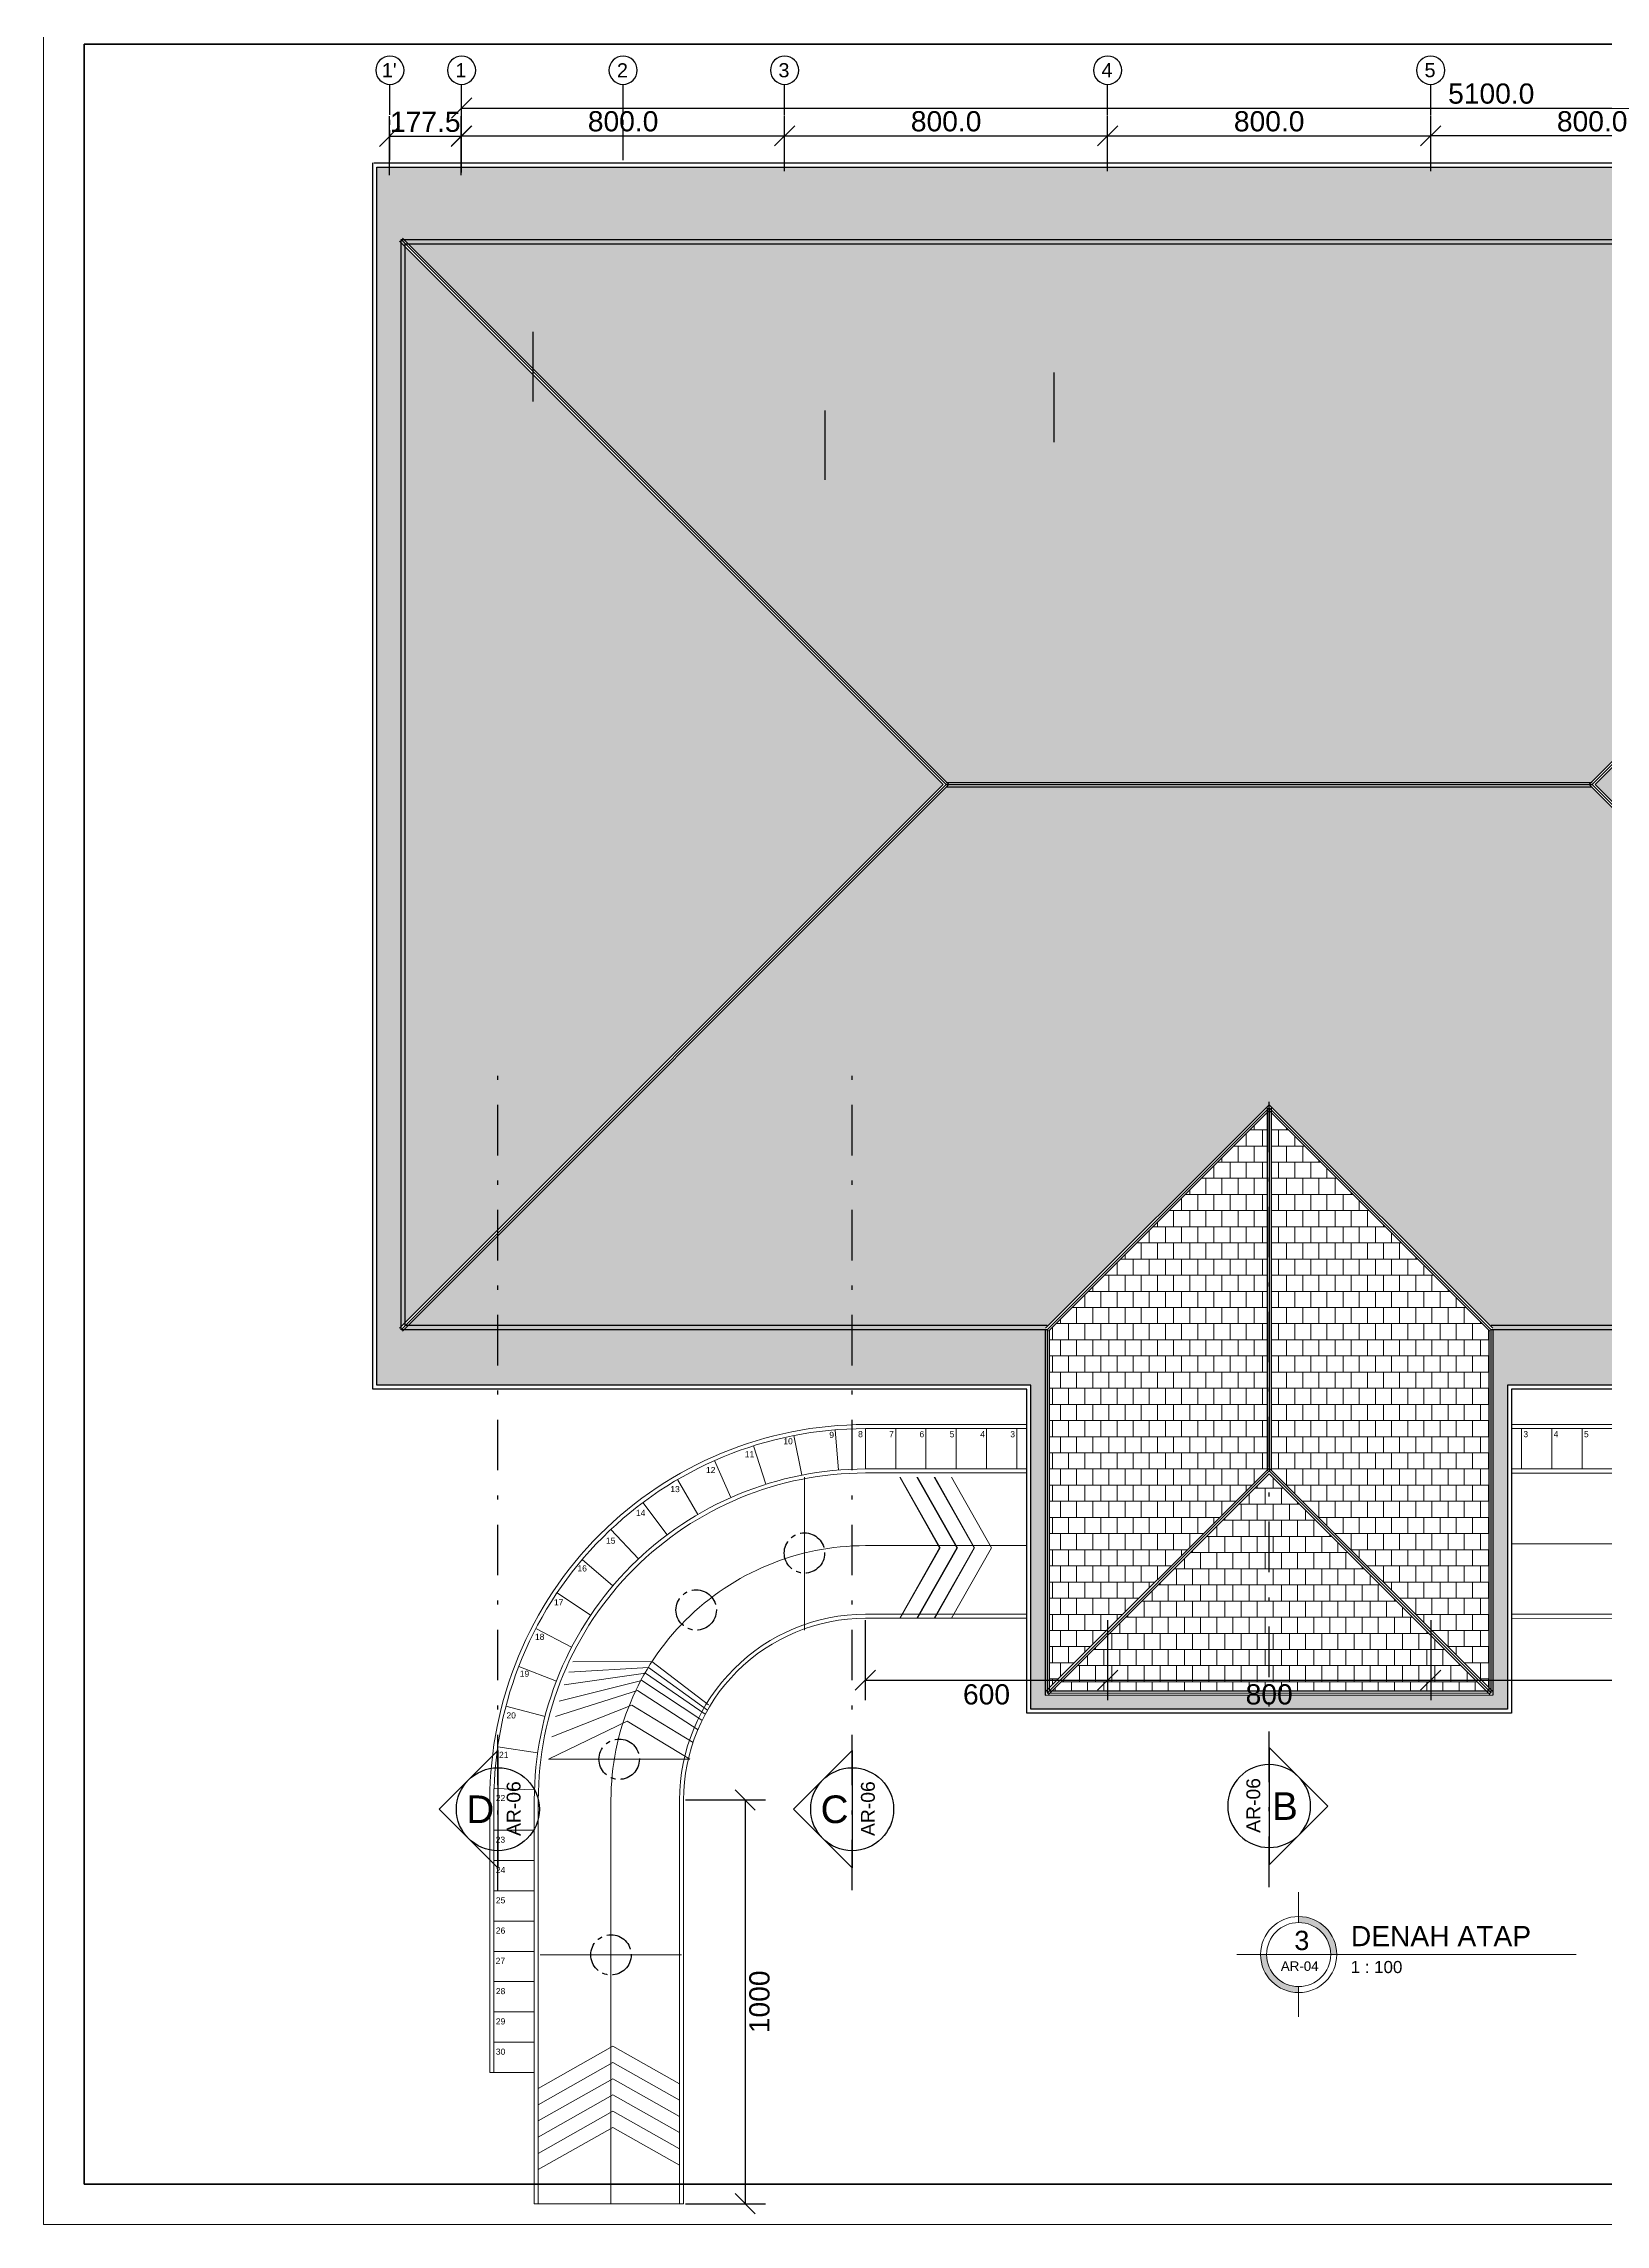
# Model space of a CAD drawing. Header units: inches. Extents: x 249 to 1192, y -18 to 440.
# Drawn here: x 753.2 to 791.9, y 115.5 to 169.5 of the extents above; entities that cross this region are included whole.
import ezdxf
from ezdxf.enums import TextEntityAlignment as Align

# ---------------------------------------------------------------- set-up
doc = ezdxf.new("R2010")
doc.units = ezdxf.units.IN
doc.header["$MEASUREMENT"] = 0
for name, pattern in [('CENTER2', [1.125, 0.75, -0.125, 0.125, -0.125]), ('DASHDOT', [1, 0.5, -0.25, 0, -0.25]), ('HIDDEN', [0.375, 0.25, -0.125])]:
    doc.linetypes.add(name, pattern=pattern)
for name, color, linetype, lineweight in [('ARSIR BETON', 8, 'Continuous', 0), ('ARSIR GENTING', 32, 'Continuous', 5), ('ARSIR WARNA', 66, 'Continuous', 0), ('DIMENSI', 85, 'Continuous', 20), ('DINDING', 6, 'Continuous', 0), ('GRS KOP', 1, 'Continuous', 40), ('KOP', 7, 'Continuous', 20), ('TEXT (KET. RUANG)', 7, 'Continuous', 5), ('TEXT (KETERANGAN)', 7, 'Continuous', 25)]:
    doc.layers.add(name, color=color, linetype=linetype, lineweight=lineweight)
for name, color, linetype in [('AS', 15, 'CENTER2'), ('ATAP', 123, 'Continuous'), ('KOLOM', 5, 'Continuous')]:
    doc.layers.add(name, color=color, linetype=linetype)
doc.styles.add('ARIAL', font='arial.ttf')
doc.styles.add('S', font='SIMPLEX', dxfattribs={"width": 1.1})
doc.styles.get("Standard").update_dxf_attribs({"font": 'arial.ttf'})
doc.dimstyles.new('UK. GDG PERTEMUAN', dxfattribs={"dimtxt": 0.5, "dimasz": 0.5, "dimexe": 0.5, "dimexo": 0.05, "dimgap": 0.1, "dimtad": 2, "dimdec": 0, "dimlfac": 100, "dimzin": 0, "dimdsep": 46, "dimtxsty": 'Standard', "dimblk": 'OBLIQUE', "dimcen": 0.09, "dimclrd": 8, "dimclre": 256, "dimclrt": 256, "dimadec": 0, "dimazin": 0, "dimtfac": 1, "dimtdec": 0, "dimtofl": 0, "dimtmove": 0, "dimatfit": 3, "dimldrblk": 'OBLIQUE', "dimfxl": 0, "dimtolj": 1, "dimtzin": 0, "dimarcsym": 0})

# ---------------------------------------------------------------- blocks, each defined once
blk = doc.blocks.new('KOP-ARS')
at = {"layer": 'GRS KOP'}
for p, q in [((83, 54), (1, 54)), ((1, 54), (1, 1)), ((1, 1), (83, 1))]:
    blk.add_line(p, q, dxfattribs=at)
at = {"layer": 'KOP'}
blk.add_lwpolyline([(0, 0), (84, 0), (84, 55), (0, 55)], close=True, dxfattribs=at)
for tag, height, p in [('SUKMA', 0.2, (78, 9.9)), ('1:100', 0.25, (81.3, 5.5)), ('1:100', 0.25, (81.3, 4.9)), ('1:100', 0.25, (81.3, 4.3)), ('AR-01', 0.35, (78.15, 2.7)), ('10', 0.35, (81.3, 2.7)), ('2012', 0.35, (81.3, 1.7))]:
    blk.add_attdef(tag, text='', height=height, dxfattribs=at).set_placement(p, align=Align.MIDDLE)
for p in [(73.7, 5.325), (73.7, 4.725), (73.7, 4.125)]:
    blk.add_attdef('-', p, '', height=0.35, dxfattribs=at)
blk = doc.blocks.new('+4375')
at = {"layer": 'TEXT (KET. RUANG)', "color": 1}
blk.add_lwpolyline([(875.846, 246.832), (877.335, 246.832), (877.335, 246.459), (875.846, 246.459)], close=True, dxfattribs=at)
at = {"layer": 'TEXT (KET. RUANG)'}
blk.add_text('+ 4.375', height=0.3015, dxfattribs=at).set_placement((875.858, 246.502))
blk = doc.blocks.new('lantai atap')
at = {"layer": 'ARSIR BETON'}
h = blk.add_hatch(dxfattribs=at)
h.set_pattern_fill('AR-CONC', color=256, scale=0.25, style=0)
h.set_pattern_definition([(50, (772.5499, 14.8783), (1.79315, -0.15688), [0.1875, -2.0625]), (355, (772.5499, 14.8783), (-0.34688, 1.88048), [0.15, -1.65]), (100.4514, (772.6993, 14.8652), (1.446273, 1.7236), [0.15935, -1.752855]), (46.184, (772.55, 15.3783), (2.6681, -0.4138), [0.28125, -3.09375]), (96.6356, (772.7722, 15.3438), (2.33666, 2.4353), [0.23903, -2.62928]), (351.184, (772.55, 15.3783), (2.33665, 2.4353), [0.225, -2.475]), (21, (772.7999, 15.2533), (1.492268, -1.006547), [0.1875, -2.0625]), (326, (772.7999, 15.2533), (0.60829, 1.812875), [0.15, -1.65]), (71.4514, (772.9243, 15.1694), (2.100557, 0.806326), [0.15935, -1.752855]), (37.5, (772.5499, 14.8783), (0.0303996, 0.8322346), [0, -1.63, 0, -1.675, 0, -1.65625]), (7.5, (772.5499, 14.8783), (0.657674, 0.986029), [0, -0.955, 0, -1.5925, 0, -0.63125]), (327.5, (771.9924, 14.8783), (1.334556, -0.056387), [0, -0.625, 0, -1.95, 0, -2.5875]), (317.5, (771.7424, 14.8783), (1.457965, 0.250262), [0, -0.8125, 0, -1.295, 0, -1.8375])])
h.paths.add_polyline_path([(782.95, 53.077), (772.55, 53.077), (772.55, 22.903), (788.751, 22.903), (788.751, 14.878), (793.654, 14.878), (800.551, 14.878), (800.551, 16.778), (800.551, 22.903), (816.749, 22.903), (816.724, 33.478), (819.475, 33.478), (819.475, 33.778), (819.475, 41.028), (822.325, 41.028), (822.325, 53.077), (816.15, 51.208), (816.05, 24.378), (800.121, 24.378), (800.2, 24.299), (800.2, 15.229), (789.101, 15.228), (789.101, 24.298), (789.181, 24.378), (773.321, 24.378), (773.185, 24.243), (773.115, 24.314), (773.25, 24.449), (773.25, 51.249), (773.321, 51.178), (819.475, 51.178), (819.475, 51.64), (819.475, 53.077)])
at = {"layer": 'ARSIR GENTING'}
h = blk.add_hatch(dxfattribs=at)
h.set_pattern_fill('AR-B88', color=256, scale=0.05, style=0)
h.set_pattern_definition([(0, (773.2499, 24.44902), (0, 0.4), []), (90, (773.2499, 24.44902), (-0.2, 0.4), [0.4, -0.4])])
h.paths.add_polyline_path([(773.25, 51.108), (773.25, 24.449), (786.579, 37.778)])
h.paths.add_polyline_path([(816.05, 50.103), (815.25, 50.103), (815.25, 50.308), (802.721, 37.778), (816.05, 24.449)])
h.paths.add_polyline_path([(816.05, 51.108), (815.35, 50.408), (815.35, 50.203), (816.05, 50.203)])
h.paths.add_polyline_path([(816.05, 50.203), (815.35, 50.203), (815.35, 50.408), (815.25, 50.308), (815.25, 50.103), (816.05, 50.103)])
h = blk.add_hatch(dxfattribs=at)
h.set_pattern_fill('AR-B88', color=256, scale=0.05, style=0)
h.set_pattern_definition([(0, (667.93623, 191.04852), (0, 0.4), []), (90, (667.93623, 191.04852), (-0.2, 0.4), [0.4, -0.4])])
h.paths.add_polyline_path([(802.629, 37.728), (786.67, 37.728), (773.321, 24.378), (789.181, 24.378), (794.65, 29.847), (800.121, 24.378), (815.979, 24.378)])
h.paths.add_polyline_path([(815.25, 50.449), (815.25, 51.178), (773.321, 51.178), (786.671, 37.828), (802.629, 37.828)])
h.paths.add_polyline_path([(815.35, 51.178), (815.25, 51.178), (815.25, 50.449), (815.35, 50.549)])
h.paths.add_polyline_path([(815.979, 51.178), (815.35, 51.178), (815.35, 50.549)])
h = blk.add_hatch(dxfattribs=at)
h.set_pattern_fill('AR-B88', color=256, scale=0.05, style=0)
h.set_pattern_definition([(0, (789.20067, 15.39902), (0, 0.4), []), (90, (789.20067, 15.39902), (-0.2, 0.4), [0.4, -0.4])])
h.paths.add_polyline_path([(794.6, 29.656), (789.201, 24.257), (789.201, 15.399), (794.6, 20.798)])
h.paths.add_polyline_path([(794.7, 20.798), (800.1, 15.4), (800.1, 24.258), (794.7, 29.656)])
h = blk.add_hatch(dxfattribs=at)
h.set_pattern_fill('AR-B88', color=256, scale=0.05, style=0)
h.set_pattern_definition([(0, (789.2714, 15.32832), (0, 0.4), []), (90, (789.2714, 15.32832), (-0.2, 0.4), [0.4, -0.4])])
h.paths.add_polyline_path([(789.271, 15.328), (800.029, 15.329), (794.65, 20.707)])
for points in [[(819.475, 53.077), (822.425, 53.077)], [(819.575, 53.177), (822.425, 53.177)], [(822.325, 40.928), (822.325, 53.177)], [(822.425, 40.928), (822.425, 53.177)], [(822.425, 41.028), (819.475, 41.028)], [(822.425, 40.928), (819.575, 40.928)]]:
    blk.add_lwpolyline(points)
at = {"linetype": 'HIDDEN'}
for points in [[(819.575, 35.028), (824.413, 35.028), (824.413, 40.528), (819.575, 40.528)], [(819.575, 35.691), (824.413, 40.528)], [(819.575, 35.278), (824.163, 35.278), (824.163, 40.278), (819.575, 40.278)], [(819.575, 39.865), (824.413, 35.028)]]:
    blk.add_lwpolyline(points, dxfattribs=at)
at = {"layer": 'AS'}
for centre in [(818.094, 21.485), (783.141, 18.745), (780.46, 17.333), (778.553, 13.638), (778.35, 8.792)]:
    blk.add_circle(centre, 0.5, dxfattribs=at)
at = {"layer": 'AS', "linetype": 'HIDDEN'}
blk.add_circle((813.25, 19.478), 0.5, dxfattribs=at)
at = {"layer": 'ATAP'}
for points in [[(819.575, 40.928), (819.575, 33.778), (819.575, 33.378), (816.824, 33.378), (816.849, 22.803), (800.651, 22.803), (800.651, 22.803), (800.651, 16.778), (800.651, 14.778), (793.654, 14.778), (788.651, 14.778), (788.651, 22.803), (772.45, 22.803), (772.45, 53.177)], [(772.475, 53.177), (783.05, 53.177), (806.132, 53.177), (815.35, 53.177), (819.575, 53.177)], [(819.475, 41.028), (819.475, 33.778), (819.475, 33.478), (816.724, 33.478), (816.749, 22.903), (800.551, 22.903), (800.551, 16.778), (800.551, 14.878), (793.654, 14.878), (788.751, 14.878), (788.751, 22.903), (772.55, 22.903), (772.55, 53.077), (783.05, 53.077), (806.132, 53.077), (815.35, 53.077), (819.475, 53.077)], [(773.115, 24.314), (786.579, 37.778), (773.115, 51.242)], [(789.152, 24.278), (773.15, 24.278), (773.15, 51.278), (816.15, 51.278), (816.15, 24.278), (800.15, 24.278)], [(773.15, 24.278), (786.65, 37.778), (773.15, 51.278)], [(773.185, 24.243), (786.721, 37.778), (773.186, 51.313)], [(789.152, 24.378), (773.25, 24.378), (773.25, 51.178), (816.05, 51.178), (816.05, 24.378), (800.15, 24.378)], [(816.115, 24.243), (802.579, 37.778), (816.114, 51.313)], [(816.15, 24.278), (802.65, 37.778), (816.149, 51.278)], [(816.185, 24.314), (802.721, 37.778), (816.185, 51.242)], [(786.65, 37.828), (802.65, 37.828)], [(786.65, 37.778), (802.65, 37.778)], [(786.65, 37.728), (802.65, 37.728)], [(789.115, 24.313), (794.65, 29.847), (800.186, 24.314)], [(789.151, 24.277), (794.65, 29.777), (800.15, 24.278)], [(794.6, 29.777), (794.6, 20.778)], [(794.65, 29.777), (794.65, 20.778)], [(794.7, 29.777), (794.7, 20.778)], [(789.186, 24.242), (794.65, 29.706), (800.115, 24.243)], [(789.101, 24.277), (789.101, 15.228), (800.2, 15.229), (800.2, 24.278)], [(789.151, 24.277), (789.151, 15.278), (800.15, 15.279), (800.15, 24.278)], [(789.201, 24.277), (789.201, 15.328), (800.1, 15.329), (800.1, 24.278)], [(789.115, 15.314), (794.65, 20.848), (800.186, 15.315)], [(789.151, 15.278), (794.65, 20.778), (800.15, 15.279)], [(789.186, 15.243), (794.65, 20.707), (800.115, 15.244)]]:
    blk.add_lwpolyline(points, dxfattribs=at)
at = {"layer": 'DINDING'}
for p, q in [((825.575, 41.428), (825.575, 34.128)), ((825.725, 41.428), (825.725, 34.128))]:
    blk.add_line(p, q, dxfattribs=at)
for points in [[(822.425, 42.203), (825.3, 42.203), (825.3, 41.853)], [(825.3, 41.853), (822.425, 41.853)], [(825.3, 41.703), (822.425, 41.703)], [(825.725, 34.128), (826.5, 34.128), (826.5, 41.428), (825.725, 41.428)], [(825.3, 33.853), (819.575, 33.853)], [(825.3, 33.728), (825.3, 33.378), (819.575, 33.378), (819.575, 33.703)], [(825.3, 33.703), (819.575, 33.703)], [(818.414, 28.325), (822.014, 28.325)], [(822.014, 27.336), (820.264, 28.325), (818.514, 27.336)], [(822.014, 26.934), (820.264, 27.923), (818.514, 26.934)], [(822.014, 26.531), (820.264, 27.52), (818.514, 26.531)], [(822.014, 26.129), (820.264, 27.118), (818.514, 26.129)], [(818.414, 25.325), (822.014, 25.325)], [(815.439, 22.175), (815.875, 21.275)], [(815.963, 22.487), (816.549, 21.677)], [(782.881, 21.657), (783.073, 20.675)], [(783.903, 21.798), (783.984, 20.801)], [(784.65, 21.928), (788.651, 21.928)], [(784.65, 21.828), (788.651, 21.828)], [(784.651, 21.828), (785.401, 21.828), (785.401, 20.827), (784.651, 20.827), (784.651, 21.828)], [(786.151, 21.828), (785.401, 21.828), (785.401, 20.827), (786.151, 20.827), (786.151, 21.828)], [(786.151, 21.828), (786.901, 21.828), (786.901, 20.827), (786.151, 20.827), (786.151, 21.828)], [(787.651, 21.828), (786.901, 21.828), (786.901, 20.827), (787.651, 20.827), (787.651, 21.828)], [(787.651, 21.828), (788.401, 21.828), (788.401, 20.827), (787.651, 20.827), (787.651, 21.828)], [(788.651, 21.828), (788.401, 21.828), (788.401, 20.827), (788.651, 20.827)], [(814.04, 21.928), (800.651, 21.928)], [(800.651, 21.828), (800.9, 21.828), (800.9, 20.827), (800.651, 20.827)], [(814.04, 21.828), (800.651, 21.828)], [(801.65, 21.828), (800.9, 21.828), (800.9, 20.827), (801.65, 20.827), (801.65, 21.828)], [(801.65, 21.828), (802.4, 21.828), (802.4, 20.827), (801.65, 20.827), (801.65, 21.828)], [(803.15, 21.828), (802.4, 21.828), (802.4, 20.827), (803.15, 20.827), (803.15, 21.828)], [(803.15, 21.828), (803.9, 21.828), (803.9, 20.827), (803.15, 20.827), (803.15, 21.828)], [(804.65, 21.828), (803.9, 21.828), (803.9, 20.827), (804.65, 20.827), (804.65, 21.828)], [(804.65, 21.828), (805.4, 21.828), (805.4, 20.827), (804.65, 20.827), (804.65, 21.828)], [(806.15, 21.828), (805.4, 21.828), (805.4, 20.827), (806.15, 20.827), (806.15, 21.828)], [(806.15, 21.828), (806.9, 21.828), (806.9, 20.827), (806.15, 20.827), (806.15, 21.828)], [(807.65, 21.828), (806.9, 21.828), (806.9, 20.827), (807.65, 20.827), (807.65, 21.828)], [(807.65, 21.828), (808.4, 21.828), (808.4, 20.827), (807.65, 20.827), (807.65, 21.828)], [(809.15, 21.828), (808.4, 21.828), (808.4, 20.827), (809.15, 20.827), (809.15, 21.828)], [(809.15, 21.828), (809.9, 21.828), (809.9, 20.827), (809.15, 20.827), (809.15, 21.828)], [(810.65, 21.828), (809.9, 21.828), (809.9, 20.827), (810.65, 20.827), (810.65, 21.828)], [(810.65, 21.828), (811.4, 21.828), (811.4, 20.827), (810.65, 20.827), (810.65, 21.828)], [(812.15, 21.828), (811.4, 21.828), (811.4, 20.827), (812.15, 20.827), (812.15, 21.828)], [(812.15, 21.828), (812.9, 21.828), (812.9, 20.827), (812.15, 20.827), (812.15, 21.828)], [(813.65, 21.828), (812.9, 21.828), (812.9, 20.827), (813.65, 20.827), (813.65, 21.828)], [(814.27, 21.843), (814.372, 20.848)], [(814.869, 21.958), (815.142, 20.996)], [(781.881, 21.402), (782.182, 20.448)], [(779.998, 20.566), (780.504, 19.703)], [(780.916, 21.037), (781.322, 20.123)], [(783.141, 16.833), (783.141, 20.628)], [(785.5, 17.128), (786.489, 18.878), (785.5, 20.628)], [(785.51, 17.128), (786.499, 18.878), (785.51, 20.628)], [(785.928, 17.128), (786.917, 18.878), (785.928, 20.628)], [(785.938, 17.128), (786.928, 18.878), (785.938, 20.628)], [(786.357, 17.128), (787.346, 18.878), (786.357, 20.628)], [(786.367, 17.128), (787.356, 18.878), (786.367, 20.628)], [(786.785, 17.128), (787.774, 18.878), (786.785, 20.628)], [(814.04, 20.827), (800.651, 20.827)], [(814.04, 20.727), (800.651, 20.727)], [(811.039, 17.227), (812.028, 18.977), (811.039, 20.727)], [(811.441, 17.227), (812.431, 18.977), (811.441, 20.727)], [(811.844, 17.227), (812.833, 18.977), (811.844, 20.727)], [(812.246, 17.227), (813.235, 18.977), (812.246, 20.727)], [(812.648, 17.227), (813.637, 18.977), (812.648, 20.727)], [(813.05, 17.227), (814.04, 18.977), (813.05, 20.727)], [(814.042, 20.727), (814.04, 17.227)], [(779.139, 19.995), (779.738, 19.195)], [(778.349, 19.332), (779.034, 18.603)], [(784.65, 18.928), (788.651, 18.928)], [(814.04, 18.977), (800.651, 18.977)], [(777.638, 18.584), (778.4, 17.937)], [(777.015, 17.762), (777.845, 17.204)], [(776.488, 16.875), (777.375, 16.413)], [(784.65, 17.228), (788.651, 17.228)], [(784.65, 17.128), (788.651, 17.128)], [(814.04, 17.227), (800.651, 17.227)], [(814.04, 17.127), (800.651, 17.128)], [(776.064, 15.934), (776.997, 15.575)], [(780.681, 14.75), (779.206, 15.772), (777.19, 15.481)], [(780.739, 14.855), (779.281, 15.914), (777.303, 15.797)], [(780.768, 14.984), (779.362, 16.055), (777.403, 16.048)], [(780.509, 14.369), (779.006, 15.344), (776.978, 14.697)], [(780.596, 14.609), (779.113, 15.585), (777.068, 15.073)], [(775.748, 14.952), (776.716, 14.7)], [(780.382, 14.056), (778.867, 14.977), (776.887, 14.189)], [(780.303, 13.639), (778.747, 14.578), (776.803, 13.639)], [(775.544, 13.941), (776.533, 13.798)], [(780.303, 13.639), (776.803, 13.636)], [(775.454, 12.913), (776.454, 12.882)], [(775.45, 11.879), (776.45, 11.879)], [(775.45, 11.129), (776.45, 11.129)], [(775.45, 10.379), (776.45, 10.379)], [(775.45, 9.629), (776.45, 9.629)], [(775.45, 8.879), (776.45, 8.879)], [(780.1, 8.793), (776.6, 8.79)], [(775.45, 8.129), (776.45, 8.129)], [(775.45, 7.379), (776.45, 7.379)], [(775.45, 6.629), (776.45, 6.629)], [(780.05, 5.596), (778.4, 6.529), (776.55, 5.483)], [(780.05, 5.194), (778.4, 6.126), (776.55, 5.081)], [(775.35, 5.879), (776.45, 5.879)], [(780.05, 4.792), (778.4, 5.724), (776.55, 4.679)], [(780.05, 4.389), (778.4, 5.322), (776.55, 4.276)], [(780.05, 3.987), (778.4, 4.92), (776.55, 3.874)], [(780.05, 3.585), (778.4, 4.517), (776.55, 3.472)], [(780.15, 2.628), (776.45, 2.628)]]:
    blk.add_lwpolyline(points, dxfattribs=at)
for points in [[(814.04, 20.827, 0.406069), (818.414, 25.325), (818.414, 33.353)], [(814.04, 18.977, 0.398259), (820.264, 25.325), (820.264, 33.353)], [(814.042, 20.727, 0.406069), (818.514, 25.325), (818.514, 33.353)], [(814.14, 17.228, 0.406069), (822.014, 25.325), (822.014, 33.353)], [(814.143, 17.128, 0.406069), (822.114, 25.325), (822.114, 33.353)], [(814.009, 21.932, 0.178227), (816.186, 22.803, 0.178227)], [(814.012, 21.826, 0.186739), (816.341, 22.803, 0.186739)], [(784.65, 21.928, 0.414214), (775.35, 12.628), (775.35, 5.879)], [(784.65, 21.828, 0.414214), (775.45, 12.628), (775.45, 5.879)], [(776.45, 2.628), (776.45, 12.628, -0.414214), (784.65, 20.828), (788.651, 20.828)], [(776.55, 2.628), (776.55, 12.628, -0.414214), (784.65, 20.728), (788.651, 20.728)], [(784.65, 18.928, 0.414214), (778.35, 12.628), (778.35, 2.628)], [(784.65, 17.228, 0.414214), (780.05, 12.628), (780.05, 2.628)], [(784.65, 17.128), (784.65, 17.128, 0.414214), (780.15, 12.628), (780.15, 2.628)]]:
    blk.add_lwpolyline(points, format="xyb", dxfattribs=at)
at = {"layer": 'KOLOM'}
for points in [[(825.3, 42.128), (826, 42.128), (826, 41.428), (825.3, 41.428)], [(825.3, 34.128), (826, 34.128), (826, 33.428), (825.3, 33.428)]]:
    blk.add_lwpolyline(points, close=True, dxfattribs=at)
at = {"layer": 'DIMENSI'}
blk.add_blockref('+4375', (-55.261, -208.981), dxfattribs=at)
at = {"layer": 'TEXT (KET. RUANG)'}
blk.add_text('TERAS', height=0.3015, rotation=360, dxfattribs=at).set_placement((820.612, 37.983))
for s, height, p in [('9', 0.151, (783.757, 21.596)), ('8', 0.151, (784.47, 21.614)), ('7', 0.151, (785.238, 21.614)), ('6', 0.151, (785.99, 21.614)), ('5', 0.151, (786.738, 21.614)), ('4', 0.151, (787.495, 21.614)), ('3', 0.151, (788.239, 21.614)), ('3', 0.151, (800.946, 21.614)), ('4', 0.151, (801.696, 21.614)), ('5', 0.151, (802.446, 21.614)), ('6', 0.151, (803.196, 21.614)), ('7', 0.151, (803.946, 21.614)), ('8', 0.151, (804.696, 21.614)), ('9', 0.151, (805.446, 21.614)), ('10', 0.1507, (806.196, 21.614)), ('11', 0.1507, (806.946, 21.614)), ('12', 0.1507, (807.696, 21.614)), ('13', 0.1507, (808.446, 21.614)), ('14', 0.1507, (809.196, 21.614)), ('15', 0.1507, (809.946, 21.614)), ('16', 0.1507, (810.696, 21.614)), ('17', 0.1507, (811.446, 21.614)), ('18', 0.1507, (812.196, 21.614)), ('19', 0.1507, (812.946, 21.614)), ('20', 0.1507, (813.696, 21.614)), ('21', 0.1507, (814.316, 21.629)), ('11', 0.1507, (781.664, 21.118)), ('10', 0.1507, (782.619, 21.44)), ('12', 0.1507, (780.702, 20.727)), ('13', 0.1507, (779.819, 20.254)), ('14', 0.1507, (778.968, 19.665)), ('15', 0.1507, (778.225, 18.977)), ('16', 0.1507, (777.52, 18.289)), ('17', 0.1507, (776.938, 17.451)), ('18', 0.1507, (776.467, 16.594)), ('19', 0.1507, (776.091, 15.68)), ('20', 0.1507, (775.761, 14.648)), ('21', 0.1507, (775.577, 13.671)), ('22', 0.1507, (775.499, 12.603)), ('23', 0.1507, (775.495, 11.569)), ('24', 0.1507, (775.499, 10.819)), ('25', 0.1507, (775.499, 10.069)), ('26', 0.1507, (775.499, 9.319)), ('27', 0.1507, (775.495, 8.569)), ('28', 0.1507, (775.499, 7.819)), ('29', 0.1507, (775.499, 7.069)), ('30', 0.1507, (775.499, 6.319))]:
    blk.add_text(s, height=height, dxfattribs=at).set_placement(p)
blk = doc.blocks.new('Npa')
for p, q in [((-0.849, 0), (0, 0.849)), ((0.849, 0), (0, 0.849)), ((0.849, 0), (-0.849, 0))]:
    blk.add_line(p, q)
blk.add_circle((0, 0), 0.6)
at = {"style": 'S', "width": 0.75, "flags": 4}
for tag, height, p in [('NO', 0.3, (0.005, 0.113)), ('NOLBR', 0.2, (0.005, -0.334))]:
    blk.add_attdef(tag, text='', height=height, dxfattribs=at).set_placement(p, align=Align.CENTER)
blk = doc.blocks.new('_Oblique')
at = {"color": 0, "linetype": 'ByBlock', "lineweight": -2}
blk.add_line((-0.5, -0.5), (0.5, 0.5), dxfattribs=at)
blk = doc.blocks.new('*D926')
at = {"layer": 'DEFPOINTS', "color": 0}
for p in [(779.569, 167.223), (771.569, 166.3), (779.569, 166.3)]:
    blk.add_point(p, dxfattribs=at)
at = {"layer": 'DIMENSI', "lineweight": -2}
for p, q in [((771.569, 166.35), (771.569, 167.723)), ((779.569, 166.35), (779.569, 167.723))]:
    blk.add_line(p, q, dxfattribs=at)
at = {"layer": 'DIMENSI', "color": 8, "lineweight": -2}
blk.add_line((771.569, 167.223), (779.569, 167.223), dxfattribs=at)
at = {"layer": 'DIMENSI', "color": 8, "lineweight": -2, "xscale": 0.5, "yscale": 0.5, "zscale": 0.5, "rotation": 180}
blk.add_blockref('_Oblique', (771.569, 167.223), dxfattribs=at)
at = {"layer": 'DIMENSI', "color": 8, "lineweight": -2, "xscale": 0.5, "yscale": 0.5, "zscale": 0.5}
blk.add_blockref('_Oblique', (779.569, 167.223), dxfattribs=at)
at = {"layer": 'DIMENSI', "insert": (775.569, 167.579), "char_height": 0.5, "attachment_point": 5}
blk.add_mtext('\\A1;800.0', dxfattribs=at)
blk = doc.blocks.new('*D927')
at = {"layer": 'DEFPOINTS', "color": 0}
for p in [(787.569, 167.223), (779.569, 166.3), (787.569, 166.3)]:
    blk.add_point(p, dxfattribs=at)
at = {"layer": 'DIMENSI', "lineweight": -2}
for p, q in [((779.569, 166.35), (779.569, 167.723)), ((787.569, 166.35), (787.569, 167.723))]:
    blk.add_line(p, q, dxfattribs=at)
at = {"layer": 'DIMENSI', "color": 8, "lineweight": -2}
blk.add_line((779.569, 167.223), (787.569, 167.223), dxfattribs=at)
at = {"layer": 'DIMENSI', "color": 8, "lineweight": -2, "xscale": 0.5, "yscale": 0.5, "zscale": 0.5, "rotation": 180}
blk.add_blockref('_Oblique', (779.569, 167.223), dxfattribs=at)
at = {"layer": 'DIMENSI', "color": 8, "lineweight": -2, "xscale": 0.5, "yscale": 0.5, "zscale": 0.5}
blk.add_blockref('_Oblique', (787.569, 167.223), dxfattribs=at)
at = {"layer": 'DIMENSI', "insert": (783.569, 167.579), "char_height": 0.5, "attachment_point": 5}
blk.add_mtext('\\A1;800.0', dxfattribs=at)
blk = doc.blocks.new('*D929')
at = {"layer": 'DEFPOINTS', "color": 0}
for p in [(787.569, 167.223), (787.569, 166.3), (795.569, 166.3)]:
    blk.add_point(p, dxfattribs=at)
at = {"layer": 'DIMENSI', "lineweight": -2}
for p, q in [((787.569, 166.35), (787.569, 167.723)), ((795.569, 166.35), (795.569, 167.723))]:
    blk.add_line(p, q, dxfattribs=at)
at = {"layer": 'DIMENSI', "color": 8, "lineweight": -2}
blk.add_line((795.569, 167.223), (787.569, 167.223), dxfattribs=at)
at = {"layer": 'DIMENSI', "color": 8, "lineweight": -2, "xscale": 0.5, "yscale": 0.5, "zscale": 0.5, "rotation": 180}
blk.add_blockref('_Oblique', (787.569, 167.223), dxfattribs=at)
at = {"layer": 'DIMENSI', "color": 8, "lineweight": -2, "xscale": 0.5, "yscale": 0.5, "zscale": 0.5}
blk.add_blockref('_Oblique', (795.569, 167.223), dxfattribs=at)
at = {"layer": 'DIMENSI', "insert": (791.569, 167.579), "char_height": 0.5, "attachment_point": 5}
blk.add_mtext('\\A1;800.0', dxfattribs=at)
blk = doc.blocks.new('NAV')
blk.add_circle((0, -0.4), 0.35)
at = {"style": 'S', "width": 0.75, "flags": 4}
blk.add_attdef('AV', text='', height=0.3, dxfattribs=at).set_placement((0, -0.4), align=Align.MIDDLE)
blk = doc.blocks.new('*D932')
at = {"layer": 'DEFPOINTS', "color": 0}
for p in [(763.557, 167.211), (761.782, 166.199), (763.557, 166.199)]:
    blk.add_point(p, dxfattribs=at)
at = {"layer": 'DIMENSI', "lineweight": -2}
for p, q in [((761.782, 166.249), (761.782, 167.711)), ((763.557, 166.249), (763.557, 167.711))]:
    blk.add_line(p, q, dxfattribs=at)
at = {"layer": 'DIMENSI', "color": 8, "lineweight": -2}
blk.add_line((761.782, 167.211), (763.557, 167.211), dxfattribs=at)
at = {"layer": 'DIMENSI', "color": 8, "lineweight": -2, "xscale": 0.5, "yscale": 0.5, "zscale": 0.5, "rotation": 180}
blk.add_blockref('_Oblique', (761.782, 167.211), dxfattribs=at)
at = {"layer": 'DIMENSI', "color": 8, "lineweight": -2, "xscale": 0.5, "yscale": 0.5, "zscale": 0.5}
blk.add_blockref('_Oblique', (763.557, 167.211), dxfattribs=at)
at = {"layer": 'DIMENSI', "insert": (762.669, 167.567), "char_height": 0.5, "attachment_point": 5}
blk.add_mtext('\\A1;177.5', dxfattribs=at)
blk = doc.blocks.new('*D933')
at = {"layer": 'DEFPOINTS', "color": 0}
for p in [(814.569, 167.91), (763.569, 166.261), (814.569, 166.214)]:
    blk.add_point(p, dxfattribs=at)
at = {"layer": 'DIMENSI', "lineweight": -2}
for p, q in [((763.569, 166.311), (763.569, 168.41)), ((814.569, 166.264), (814.569, 168.41))]:
    blk.add_line(p, q, dxfattribs=at)
at = {"layer": 'DIMENSI', "color": 8, "lineweight": -2}
blk.add_line((763.569, 167.91), (814.569, 167.91), dxfattribs=at)
at = {"layer": 'DIMENSI', "color": 8, "lineweight": -2, "xscale": 0.5, "yscale": 0.5, "zscale": 0.5, "rotation": 180}
blk.add_blockref('_Oblique', (763.569, 167.91), dxfattribs=at)
at = {"layer": 'DIMENSI', "color": 8, "lineweight": -2, "xscale": 0.5, "yscale": 0.5, "zscale": 0.5}
blk.add_blockref('_Oblique', (814.569, 167.91), dxfattribs=at)
at = {"layer": 'DIMENSI', "insert": (789.069, 168.265), "char_height": 0.5, "attachment_point": 5}
blk.add_mtext('\\A1;5100.0', dxfattribs=at)
blk = doc.blocks.new('*D937')
at = {"layer": 'DEFPOINTS', "color": 0}
for p in [(787.569, 130.501), (802.169, 130.501), (802.169, 128.97)]:
    blk.add_point(p, dxfattribs=at)
at = {"layer": 'DIMENSI', "lineweight": -2}
for p, q in [((787.569, 130.451), (787.569, 128.47)), ((802.169, 130.451), (802.169, 128.47))]:
    blk.add_line(p, q, dxfattribs=at)
at = {"layer": 'DIMENSI', "color": 8, "lineweight": -2}
blk.add_line((787.569, 128.97), (802.169, 128.97), dxfattribs=at)
at = {"layer": 'DIMENSI', "color": 8, "lineweight": -2, "xscale": 0.5, "yscale": 0.5, "zscale": 0.5, "rotation": 180}
blk.add_blockref('_Oblique', (787.569, 128.97), dxfattribs=at)
at = {"layer": 'DIMENSI', "color": 8, "lineweight": -2, "xscale": 0.5, "yscale": 0.5, "zscale": 0.5}
blk.add_blockref('_Oblique', (802.169, 128.97), dxfattribs=at)
at = {"layer": 'DIMENSI', "insert": (794.869, 128.614), "char_height": 0.5, "attachment_point": 5}
blk.add_mtext('\\A1;1460', dxfattribs=at)
blk = doc.blocks.new('*D939')
at = {"layer": 'DEFPOINTS', "color": 0}
for p in [(773.568, 130.501), (779.569, 130.501), (779.569, 128.97)]:
    blk.add_point(p, dxfattribs=at)
at = {"layer": 'DIMENSI', "lineweight": -2}
for p, q in [((773.568, 130.451), (773.568, 128.47)), ((779.569, 130.451), (779.569, 128.47))]:
    blk.add_line(p, q, dxfattribs=at)
at = {"layer": 'DIMENSI', "color": 8, "lineweight": -2}
blk.add_line((773.568, 128.97), (779.569, 128.97), dxfattribs=at)
at = {"layer": 'DIMENSI', "color": 8, "lineweight": -2, "xscale": 0.5, "yscale": 0.5, "zscale": 0.5, "rotation": 180}
blk.add_blockref('_Oblique', (773.568, 128.97), dxfattribs=at)
at = {"layer": 'DIMENSI', "color": 8, "lineweight": -2, "xscale": 0.5, "yscale": 0.5, "zscale": 0.5}
blk.add_blockref('_Oblique', (779.569, 128.97), dxfattribs=at)
at = {"layer": 'DIMENSI', "insert": (776.569, 128.614), "char_height": 0.5, "attachment_point": 5}
blk.add_mtext('\\A1;600', dxfattribs=at)
blk = doc.blocks.new('*D941')
at = {"layer": 'DEFPOINTS', "color": 0}
for p in [(769.068, 126.001), (769.068, 116.001), (770.592, 116.001)]:
    blk.add_point(p, dxfattribs=at)
at = {"layer": 'DIMENSI', "lineweight": -2}
for p, q in [((769.118, 126.001), (771.092, 126.001)), ((769.118, 116.001), (771.092, 116.001))]:
    blk.add_line(p, q, dxfattribs=at)
at = {"layer": 'DIMENSI', "color": 8, "lineweight": -2}
blk.add_line((770.592, 126.001), (770.592, 116.001), dxfattribs=at)
at = {"layer": 'DIMENSI', "color": 8, "lineweight": -2, "xscale": 0.5, "yscale": 0.5, "zscale": 0.5}
for p, rotation in [((770.592, 126.001), 90), ((770.592, 116.001), 270)]:
    blk.add_blockref('_Oblique', p, dxfattribs=dict(at, rotation=rotation))
at = {"layer": 'DIMENSI', "insert": (770.948, 121.001), "char_height": 0.5, "attachment_point": 5, "rotation": 90}
blk.add_mtext('\\A1;1000', dxfattribs=at)
blk = doc.blocks.new('*D942')
at = {"layer": 'DEFPOINTS', "color": 0}
for p in [(779.569, 129.801), (787.569, 129.801), (787.569, 128.97)]:
    blk.add_point(p, dxfattribs=at)
at = {"layer": 'DIMENSI', "lineweight": -2}
for p, q in [((779.569, 129.751), (779.569, 128.47)), ((787.569, 129.751), (787.569, 128.47))]:
    blk.add_line(p, q, dxfattribs=at)
at = {"layer": 'DIMENSI', "color": 8, "lineweight": -2}
blk.add_line((779.569, 128.97), (787.569, 128.97), dxfattribs=at)
at = {"layer": 'DIMENSI', "color": 8, "lineweight": -2, "xscale": 0.5, "yscale": 0.5, "zscale": 0.5, "rotation": 180}
blk.add_blockref('_Oblique', (779.569, 128.97), dxfattribs=at)
at = {"layer": 'DIMENSI', "color": 8, "lineweight": -2, "xscale": 0.5, "yscale": 0.5, "zscale": 0.5}
blk.add_blockref('_Oblique', (787.569, 128.97), dxfattribs=at)
at = {"layer": 'DIMENSI', "insert": (783.569, 128.614), "char_height": 0.5, "attachment_point": 5}
blk.add_mtext('\\A1;800', dxfattribs=at)
blk = doc.blocks.new('JUDUL GAMBAR')
at = {"layer": 'DIMENSI'}
h = blk.add_hatch(color=256, dxfattribs=at)
h.paths.add_polyline_path([(-32.945, 252.895), (-32.945, 253.045, -0.414214), (-33.739, 253.838), (-33.889, 253.838, 0.414214)])
h.paths.add_polyline_path([(-32.945, 254.781), (-32.945, 254.631, -0.414214), (-32.152, 253.838), (-32.002, 253.838, 0.414214)])
for points in [[(-32.945, 255.382), (-32.945, 254.631)], [(-34.474, 253.838), (-26.071, 253.838)], [(-32.945, 253.045), (-32.945, 252.294)]]:
    blk.add_lwpolyline(points, dxfattribs=at)
for radius in [0.943, 0.793]:
    blk.add_circle((-32.945, 253.838), radius, dxfattribs=at)
at = {"layer": 'DIMENSI', "style": 'ARIAL'}
for tag, height, p in [('NO', 0.478, (-32.866, 254.188)), ('AR', 0.236, (-32.919, 253.551))]:
    blk.add_attdef(tag, text='', height=height, dxfattribs=at).set_placement(p, align=Align.MIDDLE_CENTER)
for tag, height, p in [('JUDUL', 0.5, (-31.652, 253.895)), ('SKALA', 0.3, (-31.658, 253.289))]:
    blk.add_attdef(tag, text='', height=height, dxfattribs=at).set_placement(p, align=Align.BOTTOM_LEFT)
blk = doc.blocks.new('*D920')
at = {"layer": 'DEFPOINTS', "color": 0}
for p in [(771.569, 167.223), (763.569, 166.3), (771.569, 166.3)]:
    blk.add_point(p, dxfattribs=at)
at = {"layer": 'DIMENSI', "lineweight": -2}
for p, q in [((763.569, 166.35), (763.569, 167.723)), ((771.569, 166.35), (771.569, 167.723))]:
    blk.add_line(p, q, dxfattribs=at)
at = {"layer": 'DIMENSI', "color": 8, "lineweight": -2}
blk.add_line((763.569, 167.223), (771.569, 167.223), dxfattribs=at)
at = {"layer": 'DIMENSI', "color": 8, "lineweight": -2, "xscale": 0.5, "yscale": 0.5, "zscale": 0.5, "rotation": 180}
blk.add_blockref('_Oblique', (763.569, 167.223), dxfattribs=at)
at = {"layer": 'DIMENSI', "color": 8, "lineweight": -2, "xscale": 0.5, "yscale": 0.5, "zscale": 0.5}
blk.add_blockref('_Oblique', (771.569, 167.223), dxfattribs=at)
at = {"layer": 'DIMENSI', "insert": (767.569, 167.579), "char_height": 0.5, "attachment_point": 5}
blk.add_mtext('\\A1;800.0', dxfattribs=at)

msp = doc.modelspace()

# ---------------------------------------------------------------- hatches: boundary and pattern name
h = msp.add_hatch()
h.set_pattern_fill('_USER', color=256, scale=0.8, angle=90, style=0, pattern_type=0)
h.set_pattern_definition([(90, (765.3447, 160.63946), (-0.8, 5e-17), [])])
h.paths.add_polyline_path([(765.8447, 162.3645), (765.3447, 162.3645), (765.3447, 160.6395), (765.8447, 161.1395)])
h = msp.add_hatch()
h.set_pattern_fill('_USER', color=256, scale=0.8, angle=90, style=0, pattern_type=0)
h.set_pattern_definition([(90, (778.2429, 159.6314), (-0.8, 5e-17), [])])
h.paths.add_polyline_path([(778.7429, 161.3564), (778.2429, 161.3564), (778.2429, 159.6314), (778.7429, 160.1314)])
h = msp.add_hatch()
h.set_pattern_fill('_USER', color=256, scale=0.8, angle=90, style=0, pattern_type=0)
h.set_pattern_definition([(90, (772.5705, 158.6972), (-0.8, 5e-17), [])])
h.paths.add_polyline_path([(773.0705, 160.4222), (772.5705, 160.4222), (772.5705, 158.6972), (773.0705, 159.1972)])
at = {"layer": 'ARSIR WARNA'}
h = msp.add_hatch(dxfattribs=at)
h.set_pattern_fill('_USER', color=256, scale=0.8, angle=90, style=0, pattern_type=0)
h.set_pattern_definition([(90, (765.3447, 160.63946), (-0.8, 5e-17), [])])
h.paths.add_polyline_path([(765.8447, 162.2892), (765.8447, 161.1395), (765.3447, 160.6395), (765.3447, 162.2892)])
h = msp.add_hatch(dxfattribs=at)
h.set_pattern_fill('_USER', color=256, scale=0.8, angle=90, style=0, pattern_type=0)
h.set_pattern_definition([(90, (778.2429, 159.6314), (-0.8, 5e-17), [])])
h.paths.add_polyline_path([(778.7429, 161.2812), (778.7429, 160.1314), (778.2429, 159.6314), (778.2429, 161.2812)])
h = msp.add_hatch(dxfattribs=at)
h.set_pattern_fill('_USER', color=256, scale=0.8, angle=90, style=0, pattern_type=0)
h.set_pattern_definition([(90, (772.5705, 158.6972), (-0.8, 5e-17), [])])
h.paths.add_polyline_path([(773.0705, 160.3469), (773.0705, 159.1972), (772.5705, 158.6972), (772.5705, 160.3469)])

# ---------------------------------------------------------------- linework, layer by layer
at = {"layer": 'AS'}
for points in [[(761.7937, 166.6161), (761.7937, 168.497)], [(763.569, 166.6161), (763.569, 168.497)], [(767.569, 166.6161), (767.569, 168.497)], [(771.569, 166.6161), (771.569, 168.497)], [(779.569, 166.6161), (779.569, 168.497)], [(787.569, 166.6161), (787.569, 168.497)]]:
    msp.add_lwpolyline(points, dxfattribs=at)
at = {"layer": 'TEXT (KETERANGAN)', "linetype": 'DASHDOT', "ltscale": 2.5}
for points in [[(764.4677, 123.7663), (764.4677, 144.4991)], [(764.4677, 123.7663), (764.4677, 144.4991)], [(773.2416, 123.7663), (773.2416, 144.4991)], [(773.2416, 123.7663), (773.2416, 144.4991)], [(783.5695, 123.845), (783.5695, 143.6733)], [(783.5695, 123.845), (783.5695, 143.6733)]]:
    msp.add_lwpolyline(points, dxfattribs=at)

# ---------------------------------------------------------------- block references
at = {"layer": 'DIMENSI'}
msp.add_blockref('JUDUL GAMBAR', (817.2447, -131.6656), dxfattribs=at).add_auto_attribs({'AR': 'AR-04', 'NO': '3', 'SKALA': '1 : 100', 'JUDUL': 'DENAH ATAP'})
at = {"layer": 'DINDING'}
msp.add_blockref('lantai atap', (-11.0812, 113.3724), dxfattribs=at)
at = {"layer": 'KOP'}
msp.add_blockref('KOP-ARS', (753.2179, 115.4885), dxfattribs=at)
at = {"layer": 'TEXT (KETERANGAN)'}
ref = msp.add_blockref('NAV', (761.7937, 169.247), dxfattribs=dict(at, xscale=-1))
ref.add_attrib('AV', "1'", dxfattribs={"layer": '0', "height": 0.35, "flags": 4}).set_placement((761.7772, 168.847), align=Align.MIDDLE)
ref = msp.add_blockref('NAV', (763.569, 169.247), dxfattribs=dict(at, xscale=-1))
ref.add_attrib('AV', '1', dxfattribs={"layer": '0', "height": 0.35, "flags": 4}).set_placement((763.5524, 168.847), align=Align.MIDDLE)
ref = msp.add_blockref('NAV', (767.569, 169.247), dxfattribs=dict(at, xscale=-1))
ref.add_attrib('AV', '2', dxfattribs={"layer": '0', "height": 0.35, "flags": 4}).set_placement((767.5524, 168.847), align=Align.MIDDLE)
ref = msp.add_blockref('NAV', (771.569, 169.247), dxfattribs=dict(at, xscale=-1))
ref.add_attrib('AV', '3', dxfattribs={"layer": '0', "height": 0.35, "flags": 4}).set_placement((771.5524, 168.847), align=Align.MIDDLE)
ref = msp.add_blockref('NAV', (779.569, 169.247), dxfattribs=dict(at, xscale=-1))
ref.add_attrib('AV', '4', dxfattribs={"layer": '0', "height": 0.35, "flags": 4}).set_placement((779.5524, 168.847), align=Align.MIDDLE)
ref = msp.add_blockref('NAV', (787.569, 169.247), dxfattribs=dict(at, xscale=-1))
ref.add_attrib('AV', '5', dxfattribs={"layer": '0', "height": 0.35, "flags": 4}).set_placement((787.5524, 168.847), align=Align.MIDDLE)
ref = msp.add_blockref('Npa', (764.4677, 125.7719), dxfattribs=dict(at, xscale=1.711877601000651, yscale=1.711877601000651, zscale=1.711877601000651, rotation=90))
ref.add_attrib('NO', 'D', dxfattribs={"layer": '0', "height": 0.6848, "flags": 4}).set_placement((764.3774, 125.7708), align=Align.MIDDLE_RIGHT)
ref.add_attrib('NOLBR', 'AR-06', dxfattribs={"layer": '0', "height": 0.34238, "rotation": 90, "flags": 4}).set_placement((765.0281, 125.7868), align=Align.CENTER)
ref = msp.add_blockref('Npa', (764.4677, 125.7719), dxfattribs=dict(at, xscale=1.711877601000651, yscale=1.711877601000651, zscale=1.711877601000651, rotation=90))
ref.add_attrib('NO', 'D', dxfattribs={"layer": '0', "height": 0.6848, "flags": 4}).set_placement((764.3774, 125.7708), align=Align.MIDDLE_RIGHT)
ref.add_attrib('NOLBR', 'AR-06', dxfattribs={"layer": '0', "height": 0.34238, "rotation": 90, "flags": 4}).set_placement((765.0281, 125.7868), align=Align.CENTER)
ref = msp.add_blockref('Npa', (773.2416, 125.7719), dxfattribs=dict(at, xscale=1.711877601000651, yscale=1.711877601000651, zscale=1.711877601000651, rotation=90))
ref.add_attrib('NO', 'C', dxfattribs={"layer": '0', "height": 0.6848, "flags": 4}).set_placement((773.1513, 125.7708), align=Align.MIDDLE_RIGHT)
ref.add_attrib('NOLBR', 'AR-06', dxfattribs={"layer": '0', "height": 0.34238, "rotation": 90, "flags": 4}).set_placement((773.8021, 125.7868), align=Align.CENTER)
ref = msp.add_blockref('Npa', (773.2416, 125.7719), dxfattribs=dict(at, xscale=1.711877601000651, yscale=1.711877601000651, zscale=1.711877601000651, rotation=90))
ref.add_attrib('NO', 'C', dxfattribs={"layer": '0', "height": 0.6848, "flags": 4}).set_placement((773.1513, 125.7708), align=Align.MIDDLE_RIGHT)
ref.add_attrib('NOLBR', 'AR-06', dxfattribs={"layer": '0', "height": 0.34238, "rotation": 90, "flags": 4}).set_placement((773.8021, 125.7868), align=Align.CENTER)
ref = msp.add_blockref('Npa', (783.5695, 125.8507), dxfattribs=dict(at, xscale=-1.711877601000651, yscale=1.711877601000651, zscale=1.711877601000651, rotation=270))
ref.add_attrib('NO', 'B', dxfattribs={"layer": '0', "height": 0.6848, "flags": 4}).set_placement((784.2787, 125.8495), align=Align.MIDDLE_RIGHT)
ref.add_attrib('NOLBR', 'AR-06', dxfattribs={"layer": '0', "height": 0.34238, "rotation": 90, "flags": 4}).set_placement((783.3469, 125.8655), align=Align.CENTER)
ref = msp.add_blockref('Npa', (783.5695, 125.8507), dxfattribs=dict(at, xscale=-1.711877601000651, yscale=1.711877601000651, zscale=1.711877601000651, rotation=270))
ref.add_attrib('NO', 'B', dxfattribs={"layer": '0', "height": 0.6848, "flags": 4}).set_placement((784.2787, 125.8495), align=Align.MIDDLE_RIGHT)
ref.add_attrib('NOLBR', 'AR-06', dxfattribs={"layer": '0', "height": 0.34238, "rotation": 90, "flags": 4}).set_placement((783.3469, 125.8655), align=Align.CENTER)

# ---------------------------------------------------------------- dimensions: what is measured, and where the dimension line sits
at = {"layer": 'DIMENSI'}
dim = msp.add_linear_dim(base=(814.569, 167.9096), p1=(763.569, 166.2614), p2=(814.569, 166.2136), dimstyle='UK. GDG PERTEMUAN', override={"dimdec": 1}, dxfattribs=at)
dim.commit()
dim.dimension.update_dxf_attribs({"geometry": '*D933', "text_midpoint": (789.069, 168.2649)})
dim = msp.add_linear_dim(base=(763.5569, 167.2113), p1=(761.7817, 166.1994), p2=(763.5569, 166.1994), dimstyle='UK. GDG PERTEMUAN', override={"dimdec": 1}, dxfattribs=at)
dim.commit()
dim.dimension.update_dxf_attribs({"geometry": '*D932', "text_midpoint": (762.6693, 167.2113), "dimtype": 160})
for p1, p2, distance, picture, middle in [((763.569, 166.3002), (771.569, 166.3002), 0.9232, '*D920', (767.569, 167.5787)), ((771.569, 166.3002), (779.569, 166.3002), 0.9232, '*D926', (775.569, 167.5787)), ((779.569, 166.3002), (787.569, 166.3002), 0.9232, '*D927', (783.569, 167.5787)), ((795.569, 166.3002), (787.569, 166.3002), -0.9232, '*D929', (791.569, 167.5787))]:
    dim = msp.add_aligned_dim(p1=p1, p2=p2, distance=distance, dimstyle='UK. GDG PERTEMUAN', override={"dimdec": 1}, dxfattribs=at)
    dim.commit()
    dim.dimension.update_dxf_attribs({"geometry": picture, "text_midpoint": middle})
for base, p1, p2, picture, middle in [((779.5695, 128.9697), (773.5684, 130.5007), (779.5695, 130.5007), '*D939', (776.5689, 128.6144)), ((802.1687, 128.9697), (787.5695, 130.5007), (802.1687, 130.5007), '*D937', (794.8691, 128.6144)), ((787.5695, 128.9697), (779.5695, 129.8007), (787.5695, 129.8007), '*D942', (783.5695, 128.6144))]:
    dim = msp.add_linear_dim(base=base, p1=p1, p2=p2, dimstyle='UK. GDG PERTEMUAN', dxfattribs=at)
    dim.commit()
    dim.dimension.update_dxf_attribs({"geometry": picture, "text_midpoint": middle})
dim = msp.add_linear_dim(base=(770.5923, 116.0007), p1=(769.0684, 126.0007), p2=(769.0684, 116.0007), angle=90, dimstyle='UK. GDG PERTEMUAN', dxfattribs=at)
dim.commit()
dim.dimension.update_dxf_attribs({"geometry": '*D941', "text_midpoint": (770.9476, 121.0007)})

doc.saveas('drawing.dxf')
